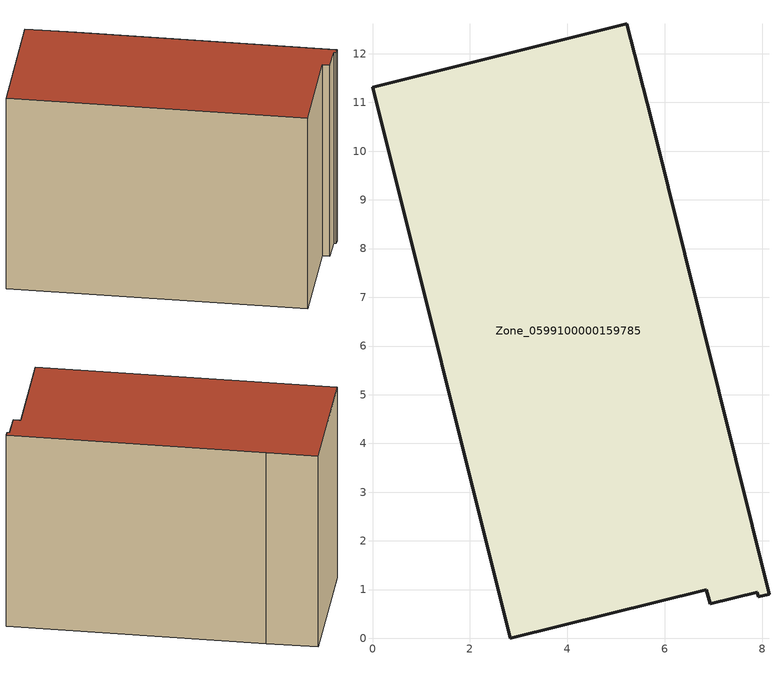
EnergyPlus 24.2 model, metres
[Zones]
Zone_0599100000159785
 floor ground (C_G): 2.83,0 0,11.31 5.22,12.62 5.72,10.67 8.14,0.9 7.92,0.85 7.9,0.95 6.93,0.71 6.85,1 z0
 wall outside (C_F): 0,11.31 2.83,0 6.85,1 6.93,0.71 7.9,0.95 7.92,0.85 8.14,0.9 5.72,10.67 5.22,12.62 0,11.31 z0:8.41
 roof outside (C_R): 7.92,0.85 8.14,0.9 5.72,10.67 5.22,12.62 0,11.31 2.83,0 6.85,1 6.93,0.71 7.9,0.95 z8.41
[BUILDING]
Pand.0599100000159785: North Axis=0; Terrain=City; Loads Convergence Tolerance Value=0.04; Temperature Convergence Tolerance Value=0.4; Solar Distribution=FullExterior; Maximum Number of Warmup Days=25; Minimum Number of Warmup Days=1
[Site:Location]
Rotterdam.The.Hague.AP_ZH_NLD Design_Conditions: Latitude=51.96; Longitude=4.45; Time Zone=1; Elevation=-4.5
[SITE:GROUNDTEMPERATURE:BUILDINGSURFACE]
18, 18, 18, 18, 18, 18, 18, 18, 18, 18, 18, 18
[MATERIAL] Thermal Absorptance=0.9; Solar Absorptance=0.7; Visible Absorptance=0.7
Name | Roughness | Thickness | Conductivity | Density | Specific Heat
G.TC.1975-1991 | MediumSmooth | 0.15 | 0.288461 | 540 | 1210
F.TC.1975-1991 | Rough | 0.3 | 0.230769 | 1920 | 840
R.TC.1975-1991 | MediumRough | 0.2 | 0.153846 | 1500 | 1000
[CONSTRUCTION]
C_G: G.TC.1975-1991
C_F: F.TC.1975-1991
C_R: R.TC.1975-1991
[ZONE]
Zone_0599100000159785: Type=1; Multiplier=1; Ceiling Height=Autocalculate; Volume=Autocalculate; Floor Area=autocalculate; Part of Total Floor Area=Yes
[ZONEINFILTRATION:DESIGNFLOWRATE]
Infil_Zone_0599100000159785: Zone or ZoneList or Space or SpaceList=Zone_0599100000159785; Schedule=AlwaysOn; Design Flow Rate Calculation Method=Flow/Area; Flow Rate per Floor Area=0.003; Constant Term Coefficient=1; Temperature Term Coefficient=0; Velocity Term Coefficient=0; Velocity Squared Term Coefficient=0
[HVACTEMPLATE:ZONE:IDEALLOADSAIRSYSTEM]
Zone_0599100000159785: Maximum Heating Supply Air Temperature=50; Minimum Cooling Supply Air Temperature=13; Maximum Heating Supply Air Humidity Ratio=0.0156; Minimum Cooling Supply Air Humidity Ratio=0.0077; Heating Limit=NoLimit; Cooling Limit=NoLimit; Dehumidification Control Type=ConstantSensibleHeatRatio; Cooling Sensible Heat Ratio=0.7; Dehumidification Setpoint=60; Humidification Control Type=None; Humidification Setpoint=30; Outdoor Air Method=None; Outdoor Air Flow Rate per Person=0.00944; Outdoor Air Flow Rate per Zone Floor Area=0; Outdoor Air Flow Rate per Zone=0; Demand Controlled Ventilation Type=None; Outdoor Air Economizer Type=NoEconomizer; Heat Recovery Type=None; Sensible Heat Recovery Effectiveness=0.7; Latent Heat Recovery Effectiveness=0.65
[ZONECONTROL:THERMOSTAT]
ThermostatControl_Zone_0599100000159785: Zone or ZoneList=Zone_0599100000159785; Control Type Schedule=DualSetpointControlType; Control 1=Thermostat_Zone_0599100000159785; Temperature Difference Between Cutout And Setpoint=0
[THERMOSTATSETPOINT:DUALSETPOINT]
Thermostat_Zone_0599100000159785: Heating Setpoint Temperature Schedule=HeatingSetpoint_Zone_0599100000159785; Cooling Setpoint Temperature Schedule=CoolingSetpoint_Zone_0599100000159785
[SCHEDULE:COMPACT]
HeatingSetpoint_Zone_0599100000159785: Through: 12/31, For: AllDays, Until: 24:00, 21
CoolingSetpoint_Zone_0599100000159785: Through: 12/31, For: AllDays, Until: 24:00, 24
DualSetpointControlType: Through: 12/31, For: AllDays, Until: 24:00, 4
AlwaysOn: Through: 12/31, For: AllDays, Until: 24:00, 1
